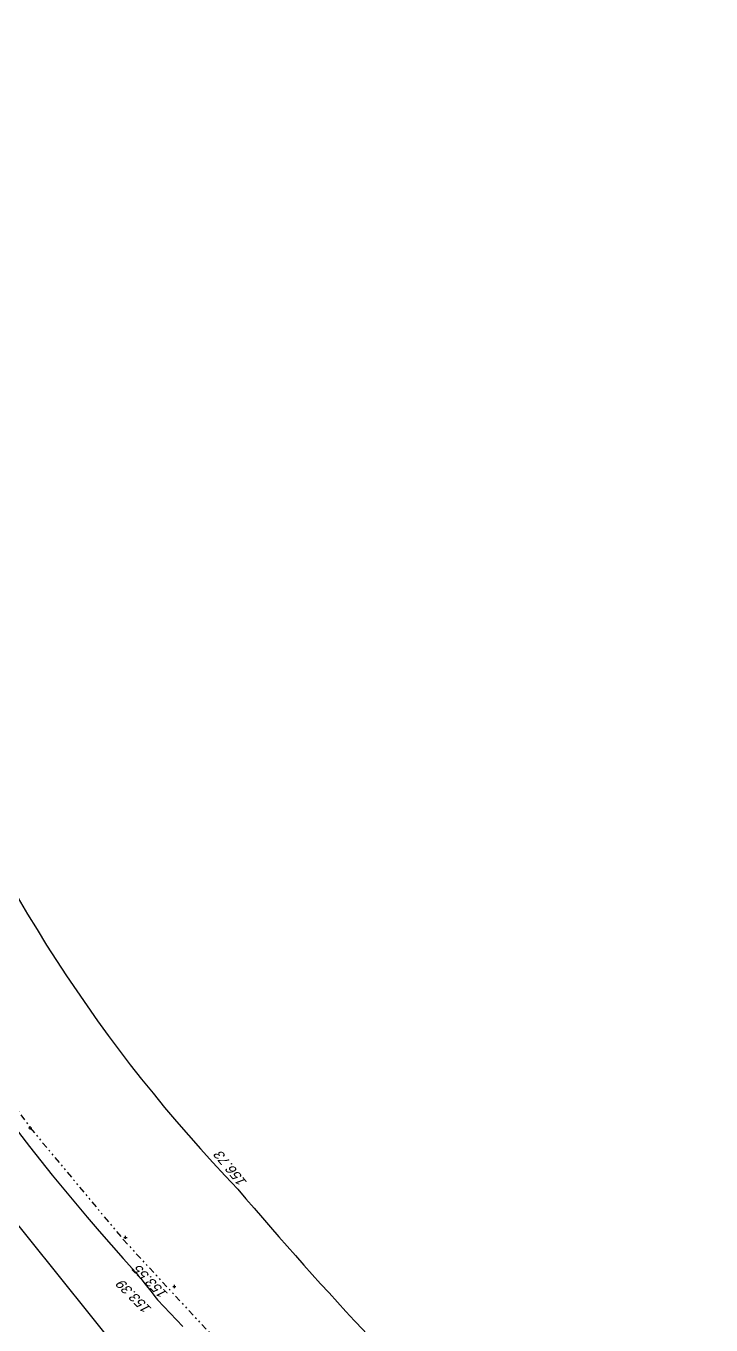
# Model space of a CAD drawing. Header units: metres. Extents: x 1633075 to 1634601, y 8175308 to 8177203.
# Drawn here: x 1633907.4 to 1633950.1, y 8175865.3 to 8175946.1 of the extents above; entities that cross this region are included whole.
import ezdxf

# ---------------------------------------------------------------- set-up
doc = ezdxf.new("R2010")
doc.units = ezdxf.units.M
doc.header["$LTSCALE"] = 2
doc.header["$PDMODE"] = 2
doc.header["$PDSIZE"] = 0.1
for name, pattern in [('211', [0.5, 0.2, -0.1, 0, -0.1, 0, -0.1]), ('31', [2, 1, 1]), ('CACHE', [0.375, 0.25, -0.125]), ('CONTINU', [0])]:
    doc.linetypes.add(name, pattern=pattern)
for name, color, linetype in [('C15785 - BORDURES', 7, 'CONTINU'), ('C15785 - BTALUS', 3, 'CACHE'), ('C15785 - DBA', 252, 'Continuous'), ('C15785 - EAUP', 5, 'CONTINU'), ('C15785 - EP', 4, 'Continuous'), ('C15785 - HTALUS', 7, 'Continuous'), ('C15785 - POINT 2D', 7, 'Continuous'), ('C15785 - VEGET', 3, 'Continuous'), ('C15785 - Z', 7, 'Continuous')]:
    doc.layers.add(name, color=color, linetype=linetype)
doc.styles.get("Standard").update_dxf_attribs({"font": 'arial.ttf'})

# ---------------------------------------------------------------- blocks, each defined once
blk = doc.blocks.new('T1')
at = {"linetype": '31'}
blk.add_point((0, 0), dxfattribs=at)

msp = doc.modelspace()

# ---------------------------------------------------------------- hatches: boundary and pattern name
at = {"layer": 'C15785 - VEGET'}
h = msp.add_hatch(dxfattribs=at)
h.set_pattern_fill('AR-SAND', color=256, scale=0.06, angle=-0.49997, style=0)
h.set_pattern_definition([(37.00002714, (1050220.128, 8061047.714), (-0.070374322, 2.937205342), [0, -2.31648, 0, -2.5908, 0, -2.4765]), (7.00002714, (1050220.128, 8061047.714), (2.734567372, 4.277251446), [0, -1.24968, 0, -2.08788, 0, -0.8001]), (327.00002714, (1050218.2534, 8061047.7303), (4.745848775, -0.03279071), [0, -0.762, 0, -2.7432, 0, -3.5814]), (317.00002714, (1050218.2534, 8061047.7303), (4.59283606, 1.29754797), [0, -0.381, 0, -1.79832, 0, -2.0574])])
h.paths.add_polyline_path([(1633876.174, 8175919.197, 0.017691), (1633873.265, 8175928.154, 0.003934), (1633871.896, 8175931.962), (1633863.485, 8175931.576, -0.008363), (1633866.333, 8175923.686, -0.023675), (1633867.775, 8175919.298, 0.023415), (1633878.123, 8175895.213, 0.03462), (1633889.412, 8175877.313, 0.079242), (1633922.594, 8175844.515, 0.035486), (1633940.508, 8175833.469), (1633941.522, 8175835.34, -0.036867), (1633924.782, 8175846.771, -0.082036), (1633893.64, 8175880.682, -0.072939)])

# ---------------------------------------------------------------- linework, layer by layer
at = {"layer": 'C15785 - BORDURES'}
msp.add_arc((1634008.827, 8175964.942), 148.118, 216.27215, 234.39523, dxfattribs=at)
at = {"layer": 'C15785 - BTALUS'}
msp.add_arc((1634001.608, 8175958.115), 148.078, 215.97775, 235.34518, dxfattribs=at)
at = {"layer": 'C15785 - DBA'}
for centre, radius, start, end in [((1634011.857, 8175957.991), 141.252, 213.18319, 231.94256), ((1634012.728, 8175958.706), 141.813, 213.38054, 231.70353)]:
    msp.add_arc(centre, radius, start, end, dxfattribs=at)
at = {"layer": 'C15785 - EAUP', "linetype": '211'}
msp.add_lwpolyline([(1633871.46, 8175957.562, -0.015597), (1633878.192, 8175942.168, -0.002104), (1633884.993, 8175923.5), (1633887.651, 8175914.824), (1633890.605, 8175907.248), (1633894.479, 8175898.634), (1633899.027, 8175890.403), (1633903.619, 8175883.214), (1633907.71, 8175877.53), (1633913.496, 8175870.577), (1633920.334, 8175863.187), (1633925.747, 8175858.385), (1633931.192, 8175853.981), (1633940.776, 8175846.997), (1633950.584, 8175841.41)], format="xyb", dxfattribs=at)
at = {"layer": 'C15785 - EP'}
msp.add_line((1633923.076, 8175851.421), (1633889.241, 8175893.543), dxfattribs=at)
at = {"layer": 'C15785 - EP', "flags": 128}
msp.add_lwpolyline([(1633906.981, 8175877.267), (1633907.672, 8175876.368), (1633908.37, 8175875.476), (1633909.079, 8175874.592), (1633909.796, 8175873.712), (1633910.521, 8175872.838), (1633911.254, 8175871.97), (1633911.994, 8175871.107), (1633912.742, 8175870.25), (1633913.497, 8175869.4), (1633914.26, 8175868.555, -0.004402), (1633915.636, 8175866.825), (1633916.421, 8175865.998), (1633917.213, 8175865.178)], format="xyb", dxfattribs=at)
at = {"layer": 'C15785 - EP'}
msp.add_arc((1634009.438, 8175965.57), 148.3, 212.3795, 234.19449, dxfattribs=at)
at = {"layer": 'C15785 - HTALUS', "flags": 128}
msp.add_lwpolyline([(1633891.108, 8175933.977), (1633894.606, 8175924.447), (1633895.487, 8175921.309), (1633900.972, 8175904.059, 0.096013), (1633920.628, 8175873.712, 0.024684), (1633937.725, 8175855.476, 0.001346), (1633938.261, 8175855.077, 0.001346)], format="xyb", dxfattribs=at)
at = {"layer": 'C15785 - HTALUS'}
msp.add_spline([(1633941.522, 8175835.34), (1633924.144, 8175846.321), (1633908.848, 8175860.133), (1633892.88, 8175880.197), (1633883.398, 8175897.291), (1633871.933, 8175927.871), (1633863.326, 8175950.187), (1633850.893, 8175973.312), (1633838.351, 8175992.579), (1633817.918, 8176017.724), (1633802.258, 8176032.422), (1633785.952, 8176045.345), (1633766.956, 8176055.862), (1633741.614, 8176061.185), (1633720.964, 8176060.289)], degree=3, dxfattribs=at)
at = {"layer": 'C15785 - POINT 2D'}
msp.add_point((1633916.678, 8175867.652), dxfattribs=at)

# ---------------------------------------------------------------- block references
at = {"layer": 'C15785 - EAUP'}
for p, rotation in [((1633907.71, 8175877.53), 220.9933941544029), ((1633913.632, 8175870.715), 224.4953411612698)]:
    msp.add_blockref('T1', p, dxfattribs=dict(at, rotation=rotation))

# ---------------------------------------------------------------- texts
at = {"layer": 'C15785 - Z', "oblique": 18}
for s, rotation, p in [(' 156.73', 489.09816, (1633921.379, 8175873.955, 156.726)), (' 153.55', 494.83097, (1633916.482, 8175867.043, 153.546)), (' 153.39', 494.83097, (1633915.466, 8175866.108, 153.387))]:
    msp.add_text(s, height=0.6, rotation=rotation, dxfattribs=at).set_placement(p)

doc.saveas('drawing.dxf')
